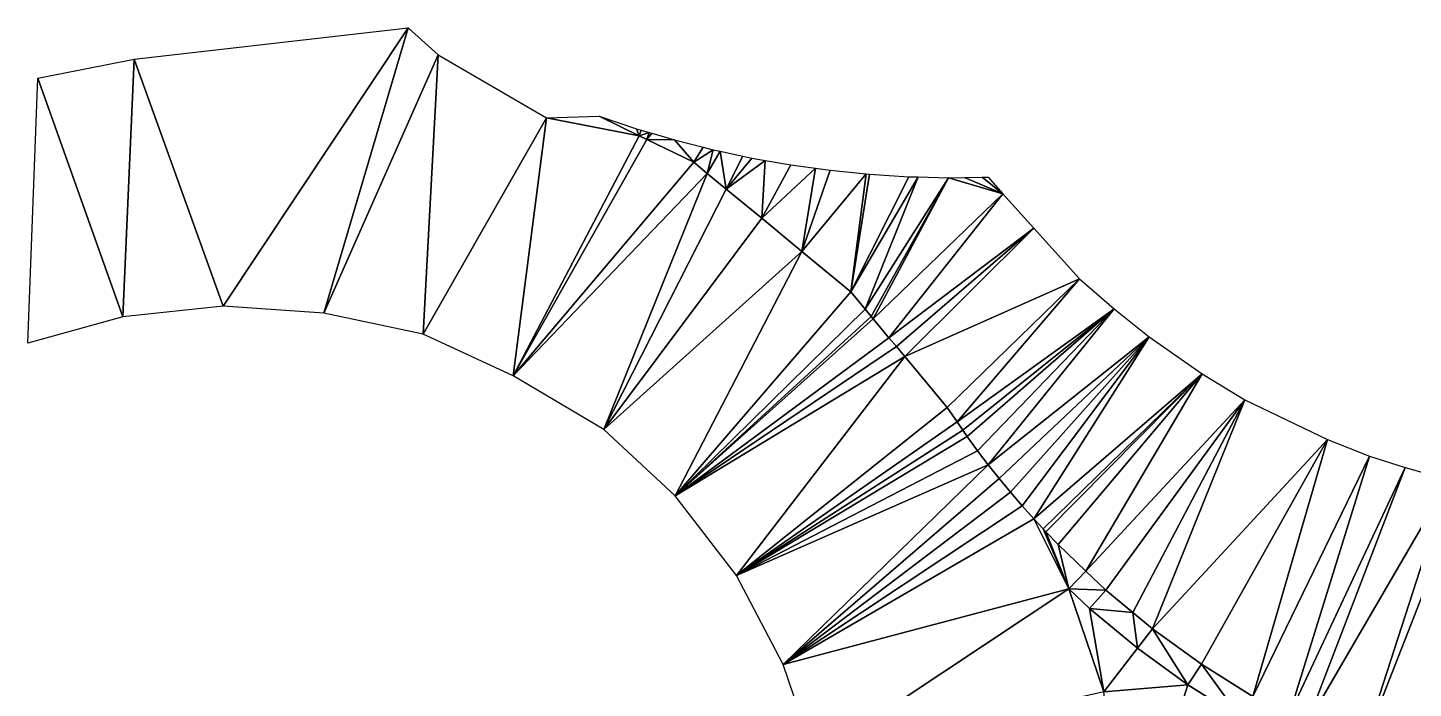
# Model space of a CAD drawing. Header units: millimetres. Extents: x 236046 to 236475, y 140480 to 140633.
# Drawn here: x 236205.34 to 236233.54, y 140552.17 to 140565.61 of the extents above; entities that cross this region are included whole.
import ezdxf

# ---------------------------------------------------------------- set-up
doc = ezdxf.new("R2010")
doc.units = ezdxf.units.MM
doc.layers.add('pas de calque', color=7, linetype='Continuous')

msp = doc.modelspace()

# ---------------------------------------------------------------- linework, layer by layer
at = {"layer": 'pas de calque'}
for points in [[(236209.321, 140559.941, 76.08), (236207.512, 140564.966, 76.034), (236213.085, 140565.606, 75.991), (236209.321, 140559.941, 76.08)], [(236209.321, 140559.941, 76.08), (236213.085, 140565.606, 75.991), (236211.368, 140559.799, 76.088), (236209.321, 140559.941, 76.08)], [(236213.085, 140565.606, 75.991), (236213.695, 140565.055, 75.995), (236211.368, 140559.799, 76.088), (236213.085, 140565.606, 75.991)], [(236205.55, 140564.58, 76.026), (236207.512, 140564.966, 76.034), (236207.28, 140559.728, 76.097), (236205.55, 140564.58, 76.026)], [(236209.321, 140559.941, 76.08), (236207.28, 140559.728, 76.097), (236207.512, 140564.966, 76.034), (236209.321, 140559.941, 76.08)], [(236213.392, 140559.376, 76.094), (236211.368, 140559.799, 76.088), (236213.695, 140565.055, 75.995), (236213.392, 140559.376, 76.094)], [(236215.903, 140563.77, 75.999), (236213.392, 140559.376, 76.094), (236213.695, 140565.055, 75.995), (236215.903, 140563.77, 75.999)], [(236205.344, 140559.193, 76.082), (236205.55, 140564.58, 76.026), (236207.28, 140559.728, 76.097), (236205.344, 140559.193, 76.082)], [(236215.222, 140558.528, 76.099), (236213.392, 140559.376, 76.094), (236215.903, 140563.77, 75.999), (236215.222, 140558.528, 76.099)], [(236217.791, 140563.41, 75.989), (236215.222, 140558.528, 76.099), (236215.903, 140563.77, 75.999), (236217.791, 140563.41, 75.989)], [(236217.791, 140563.41, 75.989), (236215.903, 140563.77, 75.999), (236216.972, 140563.807, 75.989), (236217.791, 140563.41, 75.989)], [(236217.791, 140563.41, 75.989), (236216.972, 140563.807, 75.989), (236217.736, 140563.551, 75.991), (236217.791, 140563.41, 75.989)], [(236217.791, 140563.41, 75.989), (236217.736, 140563.551, 75.991), (236217.831, 140563.523, 75.991), (236217.791, 140563.41, 75.989)], [(236217.99, 140563.476, 75.992), (236217.791, 140563.41, 75.989), (236217.831, 140563.523, 75.991), (236217.99, 140563.476, 75.992)], [(236217.791, 140563.41, 75.989), (236217.944, 140563.336, 75.99), (236215.222, 140558.528, 76.099), (236217.791, 140563.41, 75.989)], [(236217.944, 140563.336, 75.99), (236218.899, 140562.873, 75.991), (236215.222, 140558.528, 76.099), (236217.944, 140563.336, 75.99)], [(236217.99, 140563.476, 75.992), (236217.944, 140563.336, 75.99), (236217.791, 140563.41, 75.989), (236217.99, 140563.476, 75.992)], [(236218.048, 140563.459, 75.993), (236217.944, 140563.336, 75.99), (236217.99, 140563.476, 75.992), (236218.048, 140563.459, 75.993)], [(236217.944, 140563.336, 75.99), (236218.048, 140563.459, 75.993), (236218.51, 140563.324, 75.995), (236217.944, 140563.336, 75.99)], [(236218.51, 140563.324, 75.995), (236218.899, 140562.873, 75.991), (236217.944, 140563.336, 75.99), (236218.51, 140563.324, 75.995)], [(236218.899, 140562.873, 75.991), (236218.51, 140563.324, 75.995), (236219.094, 140563.175, 75.999), (236218.899, 140562.873, 75.991)], [(236218.899, 140562.873, 75.991), (236219.094, 140563.175, 75.999), (236219.292, 140563.125, 76.002), (236218.899, 140562.873, 75.991)], [(236219.292, 140563.125, 76.002), (236219.175, 140562.644, 75.994), (236218.899, 140562.873, 75.991), (236219.292, 140563.125, 76.002)], [(236219.292, 140563.125, 76.002), (236219.437, 140563.094, 76.004), (236219.175, 140562.644, 75.994), (236219.292, 140563.125, 76.002)], [(236219.175, 140562.644, 75.994), (236219.437, 140563.094, 76.004), (236219.561, 140562.326, 75.997), (236219.175, 140562.644, 75.994)], [(236219.437, 140563.094, 76.004), (236219.898, 140562.995, 76.011), (236219.561, 140562.326, 75.997), (236219.437, 140563.094, 76.004)], [(236220.08, 140562.956, 76.014), (236219.561, 140562.326, 75.997), (236219.898, 140562.995, 76.011), (236220.08, 140562.956, 76.014)], [(236219.561, 140562.326, 75.997), (236220.08, 140562.956, 76.014), (236220.351, 140562.908, 76.018), (236219.561, 140562.326, 75.997)], [(236215.222, 140558.528, 76.099), (236218.899, 140562.873, 75.991), (236219.175, 140562.644, 75.994), (236215.222, 140558.528, 76.099)], [(236219.175, 140562.644, 75.994), (236217.07, 140557.433, 76.11), (236215.222, 140558.528, 76.099), (236219.175, 140562.644, 75.994)], [(236217.07, 140557.433, 76.11), (236219.175, 140562.644, 75.994), (236219.561, 140562.326, 75.997), (236217.07, 140557.433, 76.11)], [(236220.351, 140562.908, 76.018), (236220.283, 140561.73, 76.003), (236219.561, 140562.326, 75.997), (236220.351, 140562.908, 76.018)], [(236220.283, 140561.73, 76.003), (236220.351, 140562.908, 76.018), (236220.874, 140562.816, 76.026), (236220.283, 140561.73, 76.003)], [(236220.283, 140561.73, 76.003), (236220.874, 140562.816, 76.026), (236221.379, 140562.747, 76.034), (236220.283, 140561.73, 76.003)], [(236221.379, 140562.747, 76.034), (236221.102, 140561.052, 76.01), (236220.283, 140561.73, 76.003), (236221.379, 140562.747, 76.034)], [(236221.102, 140561.052, 76.01), (236221.379, 140562.747, 76.034), (236221.673, 140562.706, 76.039), (236221.102, 140561.052, 76.01)], [(236221.102, 140561.052, 76.01), (236221.673, 140562.706, 76.039), (236222.408, 140562.633, 76.051), (236221.102, 140561.052, 76.01)], [(236222.095, 140560.232, 76.018), (236221.102, 140561.052, 76.01), (236222.408, 140562.633, 76.051), (236222.095, 140560.232, 76.018)], [(236222.476, 140562.626, 76.052), (236222.095, 140560.232, 76.018), (236222.408, 140562.633, 76.051), (236222.476, 140562.626, 76.052)], [(236223.28, 140562.576, 76.066), (236222.095, 140560.232, 76.018), (236222.476, 140562.626, 76.052), (236223.28, 140562.576, 76.066)], [(236223.28, 140562.576, 76.066), (236223.469, 140562.571, 76.069), (236222.095, 140560.232, 76.018), (236223.28, 140562.576, 76.066)], [(236222.388, 140559.882, 76.023), (236222.095, 140560.232, 76.018), (236223.469, 140562.571, 76.069), (236222.388, 140559.882, 76.023)], [(236223.469, 140562.571, 76.069), (236224.087, 140562.556, 76.078), (236222.388, 140559.882, 76.023), (236223.469, 140562.571, 76.069)], [(236224.087, 140562.556, 76.078), (236222.511, 140559.734, 76.025), (236222.388, 140559.882, 76.023), (236224.087, 140562.556, 76.078)], [(236222.552, 140559.686, 76.025), (236222.511, 140559.734, 76.025), (236224.087, 140562.556, 76.078), (236222.552, 140559.686, 76.025)], [(236222.552, 140559.686, 76.025), (236224.087, 140562.556, 76.078), (236225.188, 140562.229, 76.094), (236222.552, 140559.686, 76.025)], [(236225.188, 140562.229, 76.094), (236224.087, 140562.556, 76.078), (236224.41, 140562.56, 76.084), (236225.188, 140562.229, 76.094)], [(236225.188, 140562.229, 76.094), (236224.41, 140562.56, 76.084), (236224.771, 140562.564, 76.092), (236225.188, 140562.229, 76.094)], [(236225.188, 140562.229, 76.094), (236224.771, 140562.564, 76.092), (236224.893, 140562.566, 76.095), (236225.188, 140562.229, 76.094)], [(236220.283, 140561.73, 76.003), (236217.07, 140557.433, 76.11), (236219.561, 140562.326, 75.997), (236220.283, 140561.73, 76.003)], [(236222.873, 140559.302, 76.024), (236222.552, 140559.686, 76.025), (236225.188, 140562.229, 76.094), (236222.873, 140559.302, 76.024)], [(236225.188, 140562.229, 76.094), (236225.82, 140561.527, 76.094), (236222.873, 140559.302, 76.024), (236225.188, 140562.229, 76.094)], [(236217.07, 140557.433, 76.11), (236220.283, 140561.73, 76.003), (236221.102, 140561.052, 76.01), (236217.07, 140557.433, 76.11)], [(236223.023, 140559.122, 76.023), (236222.873, 140559.302, 76.024), (236225.82, 140561.527, 76.094), (236223.023, 140559.122, 76.023)], [(236223.193, 140558.918, 76.022), (236223.023, 140559.122, 76.023), (236225.82, 140561.527, 76.094), (236223.193, 140558.918, 76.022)], [(236223.193, 140558.918, 76.022), (236225.82, 140561.527, 76.094), (236226.752, 140560.496, 76.095), (236223.193, 140558.918, 76.022)], [(236221.102, 140561.052, 76.01), (236218.518, 140556.086, 76.133), (236217.07, 140557.433, 76.11), (236221.102, 140561.052, 76.01)], [(236221.102, 140561.052, 76.01), (236222.095, 140560.232, 76.018), (236218.518, 140556.086, 76.133), (236221.102, 140561.052, 76.01)], [(236226.752, 140560.496, 76.095), (236224.056, 140557.886, 76.019), (236223.193, 140558.918, 76.022), (236226.752, 140560.496, 76.095)], [(236224.258, 140557.588, 76.019), (236224.056, 140557.886, 76.019), (236226.752, 140560.496, 76.095), (236224.258, 140557.588, 76.019)], [(236227.453, 140559.888, 76.097), (236224.258, 140557.588, 76.019), (236226.752, 140560.496, 76.095), (236227.453, 140559.888, 76.097)], [(236222.095, 140560.232, 76.018), (236222.388, 140559.882, 76.023), (236218.518, 140556.086, 76.133), (236222.095, 140560.232, 76.018)], [(236218.518, 140556.086, 76.133), (236222.388, 140559.882, 76.023), (236222.511, 140559.734, 76.025), (236218.518, 140556.086, 76.133)], [(236227.453, 140559.888, 76.097), (236224.374, 140557.423, 76.018), (236224.258, 140557.588, 76.019), (236227.453, 140559.888, 76.097)], [(236224.464, 140557.294, 76.017), (236224.374, 140557.423, 76.018), (236227.453, 140559.888, 76.097), (236224.464, 140557.294, 76.017)], [(236227.453, 140559.888, 76.097), (236224.677, 140557.003, 76.015), (236224.464, 140557.294, 76.017), (236227.453, 140559.888, 76.097)], [(236224.677, 140557.003, 76.015), (236227.453, 140559.888, 76.097), (236224.895, 140556.717, 76.013), (236224.677, 140557.003, 76.015)], [(236228.169, 140559.317, 76.098), (236224.895, 140556.717, 76.013), (236227.453, 140559.888, 76.097), (236228.169, 140559.317, 76.098)], [(236222.552, 140559.686, 76.025), (236218.518, 140556.086, 76.133), (236222.511, 140559.734, 76.025), (236222.552, 140559.686, 76.025)], [(236222.552, 140559.686, 76.025), (236222.873, 140559.302, 76.024), (236218.518, 140556.086, 76.133), (236222.552, 140559.686, 76.025)], [(236223.023, 140559.122, 76.023), (236218.518, 140556.086, 76.133), (236222.873, 140559.302, 76.024), (236223.023, 140559.122, 76.023)], [(236224.895, 140556.717, 76.013), (236228.169, 140559.317, 76.098), (236225.118, 140556.436, 76.01), (236224.895, 140556.717, 76.013)], [(236225.118, 140556.436, 76.01), (236228.169, 140559.317, 76.098), (236225.347, 140556.158, 76.008), (236225.118, 140556.436, 76.01)], [(236225.582, 140555.885, 76.005), (236225.347, 140556.158, 76.008), (236228.169, 140559.317, 76.098), (236225.582, 140555.885, 76.005)], [(236225.821, 140555.617, 76.002), (236225.582, 140555.885, 76.005), (236228.169, 140559.317, 76.098), (236225.821, 140555.617, 76.002)], [(236225.821, 140555.617, 76.002), (236228.169, 140559.317, 76.098), (236229.246, 140558.567, 76.092), (236225.821, 140555.617, 76.002)], [(236218.518, 140556.086, 76.133), (236223.023, 140559.122, 76.023), (236223.193, 140558.918, 76.022), (236218.518, 140556.086, 76.133)], [(236219.772, 140554.468, 76.127), (236218.518, 140556.086, 76.133), (236223.193, 140558.918, 76.022), (236219.772, 140554.468, 76.127)], [(236224.056, 140557.886, 76.019), (236219.772, 140554.468, 76.127), (236223.193, 140558.918, 76.022), (236224.056, 140557.886, 76.019)], [(236225.821, 140555.617, 76.002), (236229.246, 140558.567, 76.092), (236226.009, 140555.413, 76), (236225.821, 140555.617, 76.002)], [(236226.009, 140555.413, 76), (236229.246, 140558.567, 76.092), (236226.065, 140555.353, 75.999), (236226.009, 140555.413, 76)], [(236229.246, 140558.567, 76.092), (236226.315, 140555.094, 75.996), (236226.065, 140555.353, 75.999), (236229.246, 140558.567, 76.092)], [(236229.246, 140558.567, 76.092), (236226.879, 140554.556, 75.989), (236226.315, 140555.094, 75.996), (236229.246, 140558.567, 76.092)], [(236226.879, 140554.556, 75.989), (236229.246, 140558.567, 76.092), (236230.115, 140558.036, 76.082), (236226.879, 140554.556, 75.989)], [(236224.056, 140557.886, 76.019), (236224.258, 140557.588, 76.019), (236219.772, 140554.468, 76.127), (236224.056, 140557.886, 76.019)], [(236230.115, 140558.036, 76.082), (236227.286, 140554.171, 75.979), (236226.879, 140554.556, 75.989), (236230.115, 140558.036, 76.082)], [(236230.115, 140558.036, 76.082), (236227.839, 140553.713, 75.964), (236227.286, 140554.171, 75.979), (236230.115, 140558.036, 76.082)], [(236227.839, 140553.713, 75.964), (236230.115, 140558.036, 76.082), (236228.236, 140553.384, 75.954), (236227.839, 140553.713, 75.964)], [(236228.236, 140553.384, 75.954), (236230.115, 140558.036, 76.082), (236231.801, 140557.232, 76.038), (236228.236, 140553.384, 75.954)], [(236224.258, 140557.588, 76.019), (236224.374, 140557.423, 76.018), (236219.772, 140554.468, 76.127), (236224.258, 140557.588, 76.019)], [(236224.374, 140557.423, 76.018), (236224.464, 140557.294, 76.017), (236219.772, 140554.468, 76.127), (236224.374, 140557.423, 76.018)], [(236224.464, 140557.294, 76.017), (236224.677, 140557.003, 76.015), (236219.772, 140554.468, 76.127), (236224.464, 140557.294, 76.017)], [(236224.677, 140557.003, 76.015), (236224.895, 140556.717, 76.013), (236219.772, 140554.468, 76.127), (236224.677, 140557.003, 76.015)], [(236229.236, 140552.661, 75.928), (236228.236, 140553.384, 75.954), (236231.801, 140557.232, 76.038), (236229.236, 140552.661, 75.928)], [(236231.801, 140557.232, 76.038), (236230.281, 140552.005, 75.901), (236229.236, 140552.661, 75.928), (236231.801, 140557.232, 76.038)], [(236232.65, 140556.89, 76.021), (236230.281, 140552.005, 75.901), (236231.801, 140557.232, 76.038), (236232.65, 140556.89, 76.021)], [(236220.72, 140552.657, 76.116), (236219.772, 140554.468, 76.127), (236224.895, 140556.717, 76.013), (236220.72, 140552.657, 76.116)], [(236220.72, 140552.657, 76.116), (236224.895, 140556.717, 76.013), (236225.118, 140556.436, 76.01), (236220.72, 140552.657, 76.116)], [(236231.008, 140551.612, 75.882), (236230.281, 140552.005, 75.901), (236232.65, 140556.89, 76.021), (236231.008, 140551.612, 75.882)], [(236231.008, 140551.612, 75.882), (236232.65, 140556.89, 76.021), (236233.38, 140556.664, 75.999), (236231.008, 140551.612, 75.882)], [(236220.72, 140552.657, 76.116), (236225.118, 140556.436, 76.01), (236225.347, 140556.158, 76.008), (236220.72, 140552.657, 76.116)], [(236231.008, 140551.612, 75.882), (236233.38, 140556.664, 75.999), (236231.366, 140551.418, 75.872), (236231.008, 140551.612, 75.882)], [(236231.366, 140551.418, 75.872), (236233.38, 140556.664, 75.999), (236234.277, 140556.413, 75.974), (236231.366, 140551.418, 75.872)], [(236220.72, 140552.657, 76.116), (236225.347, 140556.158, 76.008), (236225.582, 140555.885, 76.005), (236220.72, 140552.657, 76.116)], [(236234.277, 140556.413, 75.974), (236232.488, 140550.904, 75.842), (236231.366, 140551.418, 75.872), (236234.277, 140556.413, 75.974)], [(236232.488, 140550.904, 75.842), (236234.277, 140556.413, 75.974), (236234.619, 140556.337, 75.967), (236232.488, 140550.904, 75.842)], [(236234.619, 140556.337, 75.967), (236233.646, 140550.462, 75.812), (236232.488, 140550.904, 75.842), (236234.619, 140556.337, 75.967)], [(236225.821, 140555.617, 76.002), (236220.72, 140552.657, 76.116), (236225.582, 140555.885, 76.005), (236225.821, 140555.617, 76.002)], [(236220.72, 140552.657, 76.116), (236225.821, 140555.617, 76.002), (236226.536, 140554.192, 75.989), (236220.72, 140552.657, 76.116)], [(236226.009, 140555.413, 76), (236226.536, 140554.192, 75.989), (236225.821, 140555.617, 76.002), (236226.009, 140555.413, 76)], [(236226.536, 140554.192, 75.989), (236226.009, 140555.413, 76), (236226.065, 140555.353, 75.999), (236226.536, 140554.192, 75.989)], [(236226.315, 140555.094, 75.996), (236226.536, 140554.192, 75.989), (236226.065, 140555.353, 75.999), (236226.315, 140555.094, 75.996)], [(236226.536, 140554.192, 75.989), (236226.315, 140555.094, 75.996), (236226.879, 140554.556, 75.989), (236226.536, 140554.192, 75.989)], [(236226.879, 140554.556, 75.989), (236227.286, 140554.171, 75.979), (236226.536, 140554.192, 75.989), (236226.879, 140554.556, 75.989)], [(236220.72, 140552.657, 76.116), (236226.536, 140554.192, 75.989), (236221.366, 140550.763, 76.091), (236220.72, 140552.657, 76.116)], [(236227.249, 140552.1, 75.971), (236221.366, 140550.763, 76.091), (236226.536, 140554.192, 75.989), (236227.249, 140552.1, 75.971)], [(236226.954, 140553.797, 75.979), (236227.249, 140552.1, 75.971), (236226.536, 140554.192, 75.989), (236226.954, 140553.797, 75.979)], [(236226.536, 140554.192, 75.989), (236227.286, 140554.171, 75.979), (236226.954, 140553.797, 75.979), (236226.536, 140554.192, 75.989)], [(236227.286, 140554.171, 75.979), (236227.839, 140553.713, 75.964), (236226.954, 140553.797, 75.979), (236227.286, 140554.171, 75.979)], [(236227.249, 140552.1, 75.971), (236226.954, 140553.797, 75.979), (236227.93, 140552.989, 75.954), (236227.249, 140552.1, 75.971)], [(236226.954, 140553.797, 75.979), (236227.839, 140553.713, 75.964), (236227.93, 140552.989, 75.954), (236226.954, 140553.797, 75.979)], [(236227.93, 140552.989, 75.954), (236227.839, 140553.713, 75.964), (236228.236, 140553.384, 75.954), (236227.93, 140552.989, 75.954)], [(236227.93, 140552.989, 75.954), (236228.236, 140553.384, 75.954), (236228.956, 140552.246, 75.928), (236227.93, 140552.989, 75.954)], [(236228.956, 140552.246, 75.928), (236228.236, 140553.384, 75.954), (236229.236, 140552.661, 75.928), (236228.956, 140552.246, 75.928)], [(236227.93, 140552.989, 75.954), (236228.956, 140552.246, 75.928), (236227.249, 140552.1, 75.971), (236227.93, 140552.989, 75.954)], [(236228.956, 140552.246, 75.928), (236229.236, 140552.661, 75.928), (236230.029, 140551.573, 75.901), (236228.956, 140552.246, 75.928)], [(236229.236, 140552.661, 75.928), (236230.281, 140552.005, 75.901), (236230.029, 140551.573, 75.901), (236229.236, 140552.661, 75.928)], [(236228.956, 140552.246, 75.928), (236227.703, 140548.289, 75.948), (236227.249, 140552.1, 75.971), (236228.956, 140552.246, 75.928)], [(236227.703, 140548.289, 75.948), (236228.956, 140552.246, 75.928), (236230.029, 140551.573, 75.901), (236227.703, 140548.289, 75.948)]]:
    msp.add_3dface(points, dxfattribs=at)

doc.saveas('drawing.dxf')
